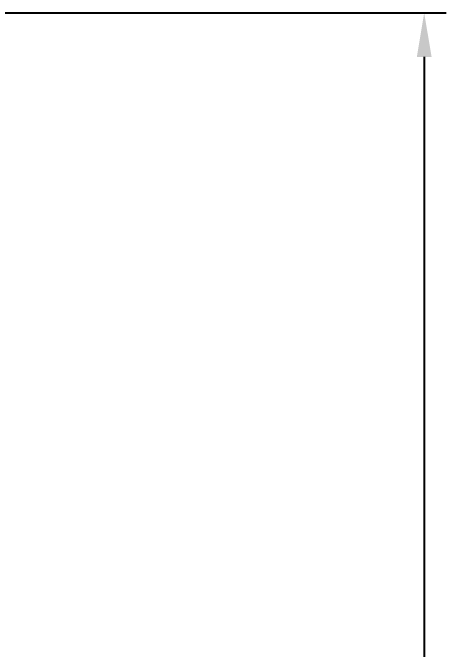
# Model space of a CAD drawing. Header units: millimetres. Extents: x 601 to 1195, y -13 to 407.
# Drawn here: x 830.77 to 855.33, y 267.18 to 303.23 of the extents above; entities that cross this region are included whole.
import ezdxf

# ---------------------------------------------------------------- set-up
doc = ezdxf.new("R2010")
doc.units = ezdxf.units.MM
doc.header["$LTSCALE"] = 0.1
doc.layers.add('DIM', color=3, linetype='Continuous')
doc.styles.get("Standard").update_dxf_attribs({"font": 'arial.ttf'})
doc.dimstyles.new('ISO-25', dxfattribs={"dimtxt": 2.5, "dimasz": 2.5, "dimexe": 1.25, "dimexo": 0.625, "dimtad": 1, "dimlfac": 3, "dimtxsty": 'Standard', "dimcen": 2.5, "dimadec": 0, "dimazin": 0, "dimtfac": 1, "dimtmove": 0, "dimatfit": 3, "dimfxl": 0, "dimarcsym": 0})

# ---------------------------------------------------------------- blocks, each defined once
blk = doc.blocks.new('*D5')
at = {"layer": 'Defpoints', "color": 0}
for p in [(818.234, 303.227), (838.789, 118.015), (854.077, 118.015)]:
    blk.add_point(p, dxfattribs=at)
at = {"layer": 'DIM', "color": 0, "lineweight": -2}
for p, q in [((818.859, 303.227), (855.327, 303.227)), ((854.077, 300.727), (854.077, 120.515)), ((839.414, 118.015), (855.327, 118.015))]:
    blk.add_line(p, q, dxfattribs=at)
at = {"layer": 'DIM', "color": 0}
for points in [[(853.66, 300.727), (854.494, 300.727), (854.077, 303.227)], [(853.66, 120.515), (854.494, 120.515), (854.077, 118.015)]]:
    blk.add_solid(points, dxfattribs=at)
at = {"layer": 'DIM', "color": 0, "insert": (852.176, 210.621), "char_height": 2.5, "attachment_point": 5, "rotation": 90}
blk.add_mtext('1000', dxfattribs=at)

msp = doc.modelspace()

# ---------------------------------------------------------------- dimensions: what is measured, and where the dimension line sits
at = {"layer": 'DIM'}
dim = msp.add_linear_dim(base=(854.077, 118.0148), p1=(818.2344, 303.2271), p2=(838.7888, 118.0148), angle=90, text='1000', dimstyle='ISO-25', dxfattribs=at)
dim.commit()
dim.dimension.update_dxf_attribs({"geometry": '*D5', "text_midpoint": (852.1756, 210.621)})

doc.saveas('drawing.dxf')
